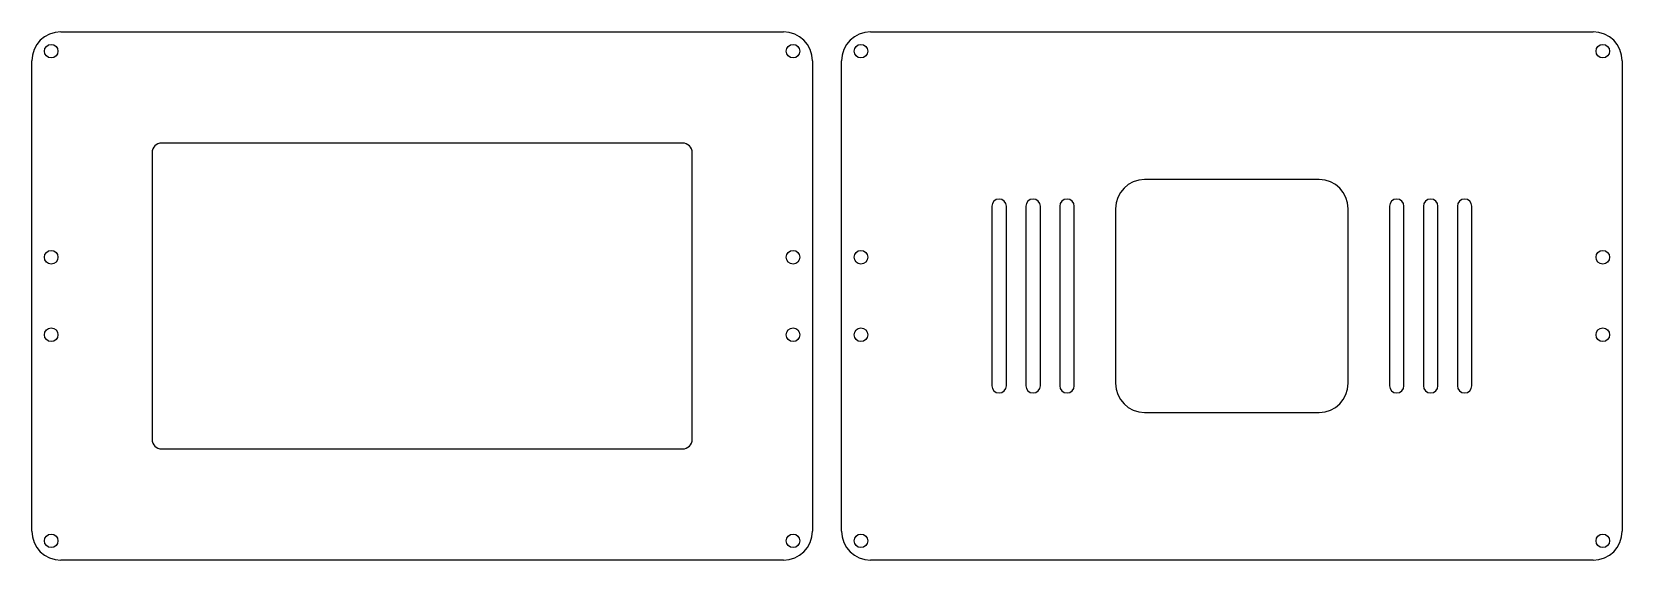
# Model space of a CAD drawing. Header units: millimetres. Extents: x 0 to 328, y -109 to 0.
import ezdxf

# ---------------------------------------------------------------- set-up
doc = ezdxf.new("R2010")
doc.units = ezdxf.units.MM

msp = doc.modelspace()

# ---------------------------------------------------------------- linework, layer by layer
for p, q in [((6, 0), (155, 0)), ((173, 0), (322, 0)), ((0, -103), (0, -6)), ((161, -6), (161, -103)), ((167, -103), (167, -6)), ((328, -6), (328, -103)), ((134.2, -22.95), (26.8, -22.95)), ((24.8, -24.95), (24.8, -84.05)), ((136.2, -84.05), (136.2, -24.95)), ((265.5, -30.5), (229.5, -30.5)), ((198, -36), (198, -73)), ((201, -73), (201, -36)), ((205, -36), (205, -73)), ((208, -73), (208, -36)), ((212, -36), (212, -73)), ((215, -73), (215, -36)), ((280, -36), (280, -73)), ((283, -73), (283, -36)), ((287, -36), (287, -73)), ((290, -73), (290, -36)), ((294, -36), (294, -73)), ((297, -73), (297, -36)), ((223.5, -36.5), (223.5, -72.5)), ((271.5, -72.5), (271.5, -36.5)), ((229.5, -78.5), (265.5, -78.5)), ((26.8, -86.05), (134.2, -86.05)), ((155, -109), (6, -109)), ((322, -109), (173, -109))]:
    msp.add_line(p, q)
for centre in [(4, -4), (157, -4), (171, -4), (324, -4), (4, -46.5), (157, -46.5), (171, -46.5), (324, -46.5), (4, -62.5), (157, -62.5), (171, -62.5), (324, -62.5), (4, -105), (157, -105), (171, -105), (324, -105)]:
    msp.add_circle(centre, 1.4)
for centre, radius, start, end in [((6, -6), 6, 90, 180), ((155, -6), 6, 0, 90), ((173, -6), 6, 90, 180), ((322, -6), 6, 0, 90), ((26.8, -24.95), 2, 90, 180), ((134.2, -24.95), 2, 0, 90), ((229.5, -36.5), 6, 90, 180), ((265.5, -36.5), 6, 0, 90), ((199.5, -36), 1.5, 0, 180), ((206.5, -36), 1.5, 0, 180), ((213.5, -36), 1.5, 0, 180), ((281.5, -36), 1.5, 0, 180), ((288.5, -36), 1.5, 0, 180), ((295.5, -36), 1.5, 0, 180), ((199.5, -73), 1.5, 180, 360), ((206.5, -73), 1.5, 180, 360), ((213.5, -73), 1.5, 180, 360), ((229.5, -72.5), 6, 180, 270), ((265.5, -72.5), 6, -90, 0), ((281.5, -73), 1.5, 180, 360), ((288.5, -73), 1.5, 180, 360), ((295.5, -73), 1.5, 180, 360), ((26.8, -84.05), 2, 180, 270), ((134.2, -84.05), 2, -90, 0), ((6, -103), 6, 180, 270), ((155, -103), 6, -90, 0), ((173, -103), 6, 180, 270), ((322, -103), 6, -90, 0)]:
    msp.add_arc(centre, radius, start, end)

doc.saveas('drawing.dxf')
